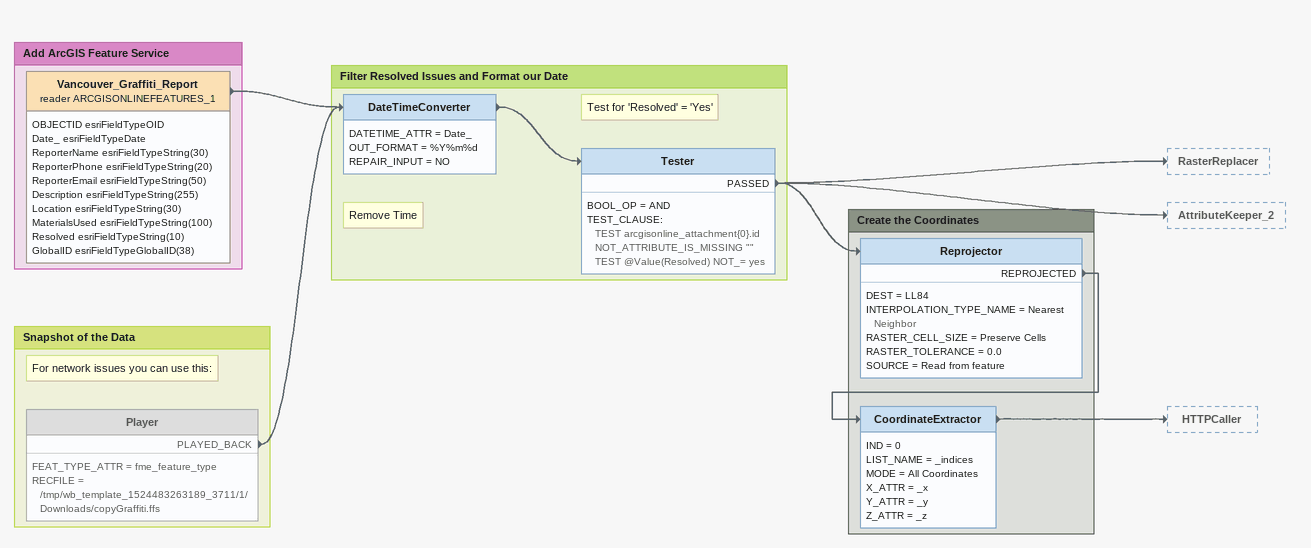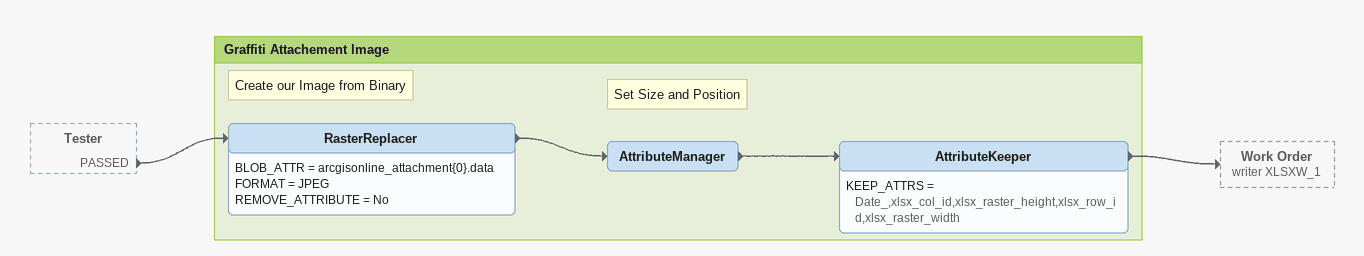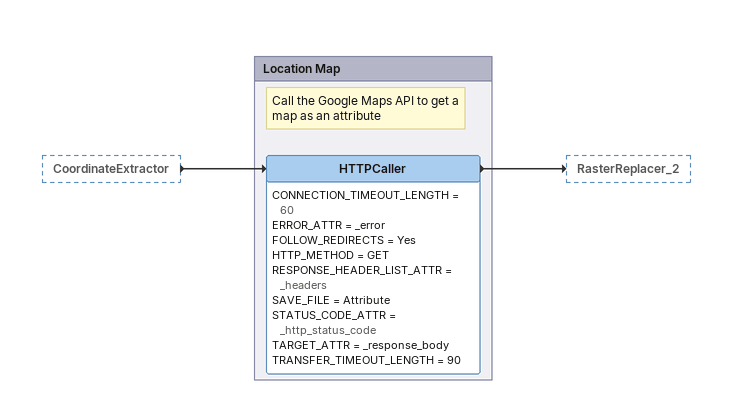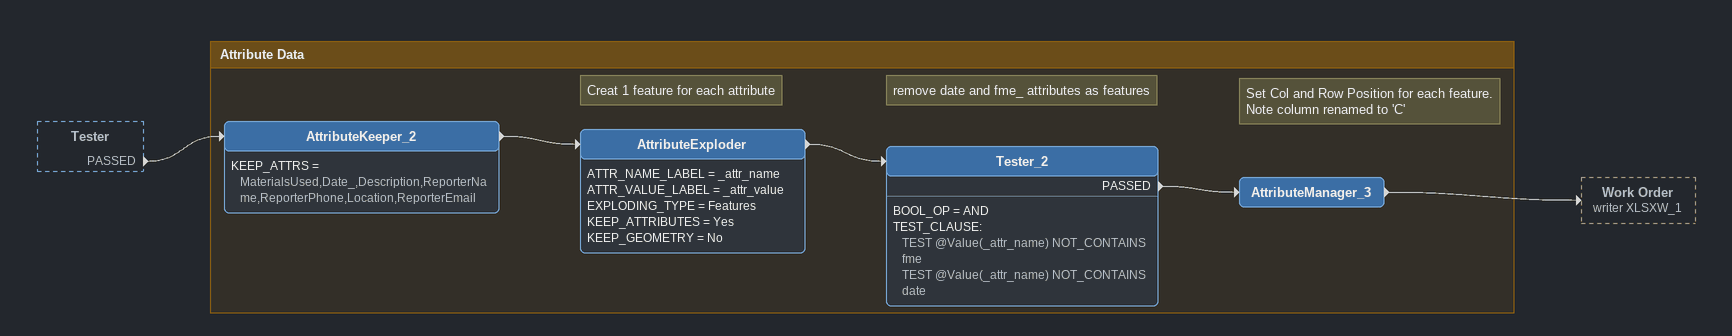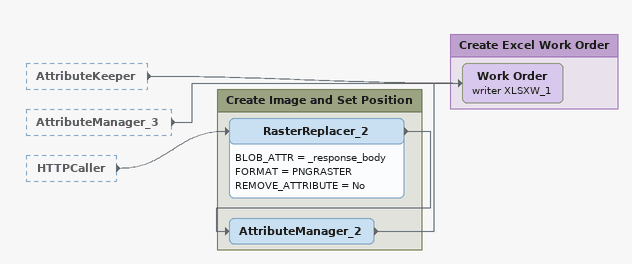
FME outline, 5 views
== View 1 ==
Bookmark: Add ArcGIS Feature Service
Vancouver_Graffiti_Report (reader ARCGISONLINEFEATURES_1)
    attributes: OBJECTID esriFieldTypeOID, Date_ esriFieldTypeDate, ReporterName esriFieldTypeString(30), ReporterPhone esriFieldTypeString(20), ReporterEmail esriFieldTypeString(50), Description esriFieldTypeString(255), Location esriFieldTypeString(30), MaterialsUsed esriFieldTypeString(100), Resolved esriFieldTypeString(10), GlobalID esriFieldTypeGlobalID(38)
    -> DateTimeConverter

Bookmark: Snapshot of the Data
Note: For network issues you can use this:
Player [off]
    FEAT_TYPE_ATTR = fme_feature_type
    RECFILE = /tmp/wb_template_1524483263189_3711/1/Downloads/copyGraffiti.ffs
    PLAYED_BACK -> DateTimeConverter

Bookmark: Filter Resolved Issues and Format our Date
Note: Remove Time
DateTimeConverter
    DATETIME_ATTR = Date_
    OUT_FORMAT = %Y%m%d
    REPAIR_INPUT = NO
    -> Tester
Note: Test for 'Resolved' = 'Yes'
Tester
    BOOL_OP = AND
    TEST_CLAUSE:
      TEST arcgisonline_attachment{0}.id NOT_ATTRIBUTE_IS_MISSING ""
      TEST @Value(Resolved) NOT_= yes
    PASSED -> RasterReplacer
    PASSED -> AttributeKeeper_2
    PASSED -> Reprojector

Bookmark: Create the Coordinates
Reprojector
    DEST = LL84
    INTERPOLATION_TYPE_NAME = Nearest Neighbor
    RASTER_CELL_SIZE = Preserve Cells
    RASTER_TOLERANCE = 0.0
    SOURCE = Read from feature
    REPROJECTED -> CoordinateExtractor
CoordinateExtractor
    IND = 0
    LIST_NAME = _indices
    MODE = All Coordinates
    X_ATTR = _x
    Y_ATTR = _y
    Z_ATTR = _z
    -> HTTPCaller

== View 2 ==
Tester [outside]
    PASSED -> RasterReplacer

Bookmark: Graffiti Attachement Image
Note: Create our Image from Binary
RasterReplacer
    BLOB_ATTR = arcgisonline_attachment{0}.data
    FORMAT = JPEG
    REMOVE_ATTRIBUTE = No
    -> AttributeManager
Note: Set Size and Position
AttributeManager
    -> AttributeKeeper
AttributeKeeper
    KEEP_ATTRS = Date_,xlsx_col_id,xlsx_raster_height,xlsx_row_id,xlsx_raster_width
    -> Work Order (writer XLSXW_1)

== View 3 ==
CoordinateExtractor [outside]
    -> HTTPCaller

Bookmark: Location Map
Note: Call the Google Maps API to get a map as an attribute
HTTPCaller
    CONNECTION_TIMEOUT_LENGTH = 60
    ERROR_ATTR = _error
    FOLLOW_REDIRECTS = Yes
    HTTP_METHOD = GET
    RESPONSE_HEADER_LIST_ATTR = _headers
    SAVE_FILE = Attribute
    STATUS_CODE_ATTR = _http_status_code
    TARGET_ATTR = _response_body
    TRANSFER_TIMEOUT_LENGTH = 90
    -> RasterReplacer_2

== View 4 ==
Tester [outside]
    PASSED -> AttributeKeeper_2

Bookmark: Attribute Data
AttributeKeeper_2
    KEEP_ATTRS = MaterialsUsed,Date_,Description,ReporterName,ReporterPhone,Location,ReporterEmail
    -> AttributeExploder
Note: Creat 1 feature for each attribute
AttributeExploder
    ATTR_NAME_LABEL = _attr_name
    ATTR_VALUE_LABEL = _attr_value
    EXPLODING_TYPE = Features
    KEEP_ATTRIBUTES = Yes
    KEEP_GEOMETRY = No
    -> Tester_2
Note: remove date and fme_ attributes as features
Tester_2
    BOOL_OP = AND
    TEST_CLAUSE:
      TEST @Value(_attr_name) NOT_CONTAINS fme
      TEST @Value(_attr_name) NOT_CONTAINS date
    PASSED -> AttributeManager_3
Note: Set Col and Row Position for each feature. Note column renamed to 'C'
AttributeManager_3
    -> Work Order (writer XLSXW_1)

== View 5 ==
AttributeKeeper [outside]
    -> Work Order (writer XLSXW_1)
AttributeManager_3 [outside]
    -> Work Order (writer XLSXW_1)
HTTPCaller [outside]
    -> RasterReplacer_2

Bookmark: Create Image and Set Position
RasterReplacer_2
    BLOB_ATTR = _response_body
    FORMAT = PNGRASTER
    REMOVE_ATTRIBUTE = No
    -> AttributeManager_2
AttributeManager_2
    -> Work Order (writer XLSXW_1)

Bookmark: Create Excel Work Order
Work Order (writer XLSXW_1)
